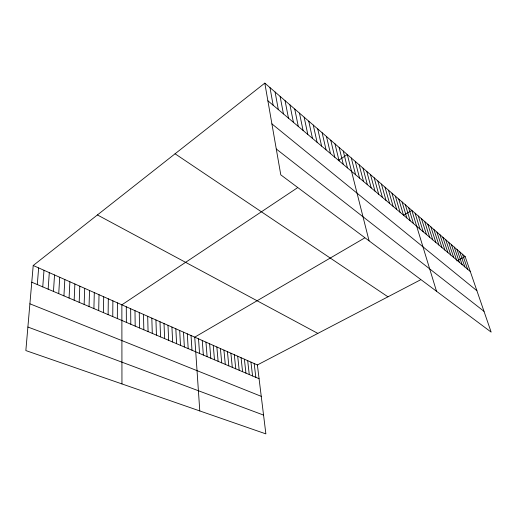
<?xml version="1.0" encoding="UTF-8"?>
<svg xmlns="http://www.w3.org/2000/svg" width="517" height="517" viewBox="0 0 517 517"><rect width="100%" height="100%" fill="white"/><g stroke="black" fill="none" stroke-linecap="round" stroke-linejoin="round"><path stroke-width="0.78" d="M117.346 318.543L117.398 302.846M112.764 316.598L112.88 300.842M108.124 314.627L108.311 298.82M103.439 312.636L103.697 296.771M98.695 310.627L99.025 294.696M93.9 308.584L94.307 292.603M89.047 306.529L89.531 290.483M84.142 304.442L84.704 288.344M79.179 302.335L79.818 286.172M74.157 300.203L74.881 283.982M69.078 298.05L69.879 281.765M63.934 295.866L64.825 279.523M58.731 293.656L59.714 277.254M53.471 291.42L54.537 274.96M48.146 289.158L49.302 272.633M42.749 286.87L44.003 270.288M37.295 284.557L38.646 267.909M33.217 265.499L25.85 350.571L265.874 433.879L257.382 364.95L33.217 265.499L264.807 83.121L465.138 256.542L491.15 332.108L280.783 174.843L264.807 83.121M297.327 187.858L121.863 304.83L121.954 383.924M338.344 160.509L347.301 154.538L369.067 240.838M364.537 238.033L194.735 337.162L199.788 410.937M403.699 215.169L411.849 210.413L436.51 291.258M257.382 364.95L420.515 279.826M456.841 260.872L465.138 256.542M27.892 327.028L263.56 415.086M29.902 303.802L261.247 396.339M31.77 282.211L259.075 378.715M97.416 214.943L317.839 333.407M175.069 153.788L387.957 296.816M276.285 149.006L483.996 311.318M271.903 123.873L476.9 290.722M267.884 100.789L470.283 271.483M462.463 254.228L467.594 269.215M459.755 251.882L464.873 266.921M457.015 249.511L462.127 264.601M454.249 247.113L459.342 262.255M451.444 244.69L456.524 259.883M448.607 242.234L453.68 257.479M445.744 239.752L450.798 255.049M442.843 237.245L447.884 252.593M439.909 234.699L444.93 250.105M436.936 232.133L441.945 247.585M433.931 229.529L438.92 245.032M430.894 226.898L435.863 242.454M427.811 224.229L432.768 239.843M424.696 221.535L429.627 237.2M421.542 218.807L426.454 234.524M418.35 216.041L423.242 231.81M415.119 213.243L419.985 229.063M408.63 207.627L413.451 223.557M405.38 204.81L410.175 220.791M402.084 201.96L406.853 217.987M398.749 199.071L403.493 215.156M395.369 196.15L400.087 212.28M391.951 193.19L396.636 209.372M388.493 190.191L393.146 206.432M384.984 187.154L389.605 203.446M381.43 184.084L386.025 200.422M377.837 180.969L382.393 197.358M374.192 177.816L378.715 194.256M370.502 174.617L374.987 191.116M366.76 171.379L371.212 187.93M362.973 168.103L367.38 184.705M359.134 164.781L363.503 181.428M355.244 161.407L359.567 178.113M351.302 157.995L355.58 174.752M343.249 151.029L347.443 167.889M339.146 147.474L343.288 164.38M334.984 143.868L339.074 160.826M330.757 140.217L334.803 157.226M326.479 136.507L330.466 153.568M322.136 132.753L326.065 149.859M317.735 128.94L321.606 146.098M313.27 125.075L317.076 142.278M308.733 121.152L312.488 138.407M304.138 117.172L307.822 134.472M299.472 113.133L303.091 130.484M294.742 109.035L298.29 126.432M289.94 104.88L293.417 122.322M285.061 100.66L288.467 118.147M280.111 96.375L283.439 113.908M275.089 92.02L278.333 109.604M269.984 87.606L273.15 105.229M254.177 363.535L255.837 377.345M250.945 362.1L252.574 375.956M247.682 360.653L249.278 374.56M244.386 359.186L245.95 373.145M241.058 357.712L242.589 371.717M237.697 356.219L239.197 370.275M234.311 354.72L235.765 368.821M230.886 353.201L232.307 367.354M227.428 351.663L228.811 365.868M223.939 350.119L225.283 364.369M220.416 348.555L221.722 362.856M216.856 346.972L218.116 361.325M213.256 345.375L214.484 359.787M209.624 343.766L210.807 358.223M205.96 342.138L207.097 356.646M202.257 340.496L203.349 355.056M198.515 338.835L199.562 353.447M191.025 335.514L191.988 350.235M187.283 333.853L188.194 348.626M183.503 332.179L184.369 346.997M179.683 330.479L180.498 345.356M175.825 328.773L176.594 343.695M171.928 327.041L172.646 342.021M167.993 325.296L168.658 340.328M164.012 323.532L164.626 338.616M159.999 321.748L160.554 336.89M155.934 319.945L156.438 335.139M151.83 318.123L152.282 333.375M147.688 316.288L148.075 331.591M143.5 314.426L143.829 329.788M139.26 312.546L139.532 327.965M134.982 310.652L135.195 326.117M130.659 308.733L130.807 324.256M126.284 306.788L126.368 322.375"/></g></svg>
